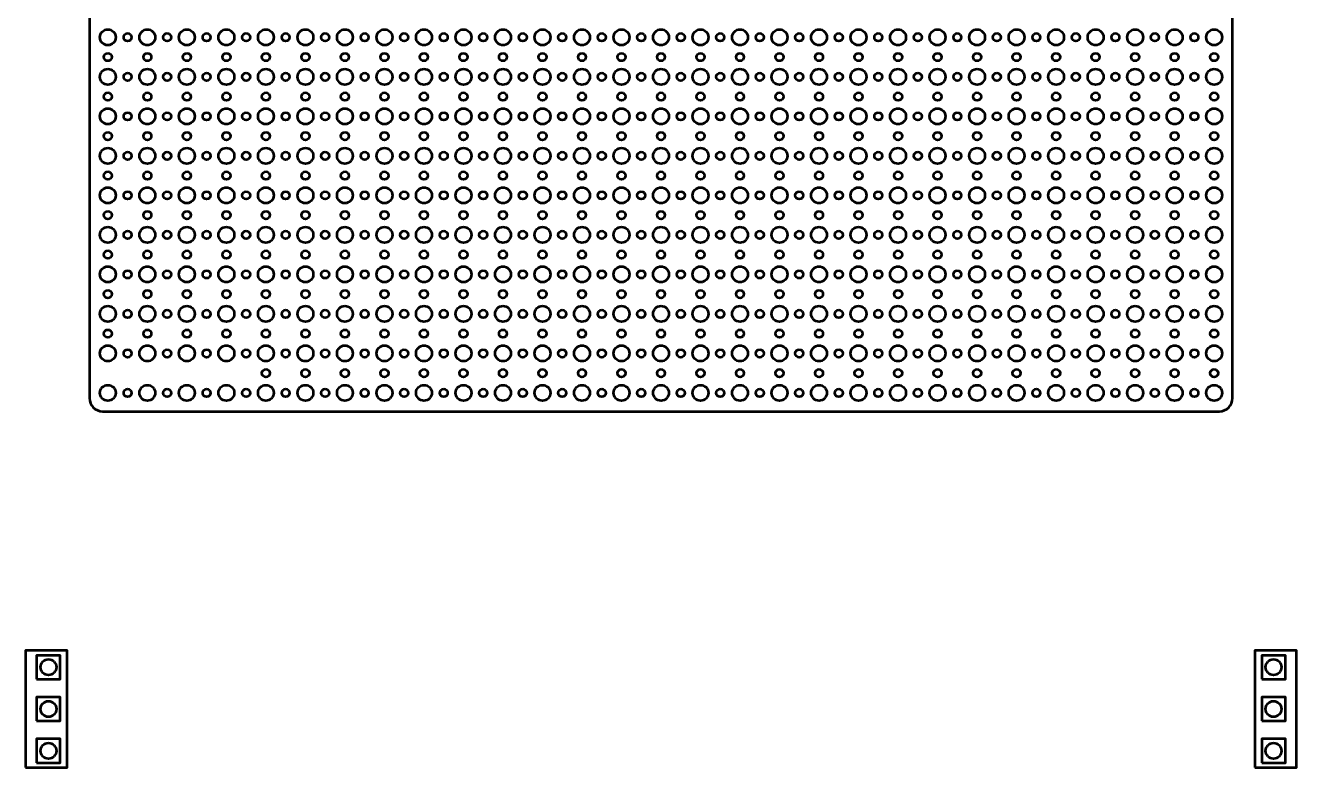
# Model space of a CAD drawing. Header units: centimetres. Extents: x -60 to 64, y -83 to 107.
# Drawn here: x -24.13 to 24.13, y -26.22 to 1.95 of the extents above; entities that cross this region are included whole.
import ezdxf

# ---------------------------------------------------------------- set-up
doc = ezdxf.new("R2010")
doc.units = ezdxf.units.CM
doc.header["$MEASUREMENT"] = 0
doc.layers.add('Layer 1', color=7, linetype='Continuous')

msp = doc.modelspace()

# ---------------------------------------------------------------- linework, layer by layer
at = {"layer": 'Layer 1', "lineweight": 53}
for points in [[(-24.12999, -26.2225), (-22.54249, -26.2225), (-22.54249, -21.7775), (-24.12999, -21.7775), (-24.12999, -26.2225)], [(-23.70598, -22.8625), (-22.80598, -22.8625), (-22.80598, -21.9625), (-23.70598, -21.9625), (-23.70598, -22.8625)], [(22.54249, -26.2225), (24.12999, -26.2225), (24.12999, -21.7775), (22.54249, -21.7775), (22.54249, -26.2225)], [(22.80602, -22.8625), (23.70602, -22.8625), (23.70602, -21.9625), (22.80602, -21.9625), (22.80602, -22.8625)], [(-23.70598, -24.45), (-22.80598, -24.45), (-22.80598, -23.55), (-23.70598, -23.55), (-23.70598, -24.45)], [(22.80602, -24.45), (23.70602, -24.45), (23.70602, -23.55), (22.80602, -23.55), (22.80602, -24.45)], [(-23.70598, -26.0375), (-22.80598, -26.0375), (-22.80598, -25.1375), (-23.70598, -25.1375), (-23.70598, -26.0375)], [(22.80602, -26.0375), (23.70602, -26.0375), (23.70602, -25.1375), (22.80602, -25.1375), (22.80602, -26.0375)]]:
    msp.add_lwpolyline(points, close=True, dxfattribs=at)
for centre, major_axis in [((-20.99999, 1.49999), (0, 0.30001)), ((-20.25, 1.5), (0, 0.15)), ((-19.49999, 1.49999), (0, 0.30001)), ((-18.75, 1.5), (0, 0.15)), ((-17.99999, 1.49999), (0, 0.30001)), ((-17.25, 1.5), (0, 0.15)), ((-16.49999, 1.49999), (0, 0.30001)), ((-15.75, 1.5), (0, 0.15)), ((-14.99999, 1.49999), (0, 0.30001)), ((-14.25, 1.5), (0, 0.15)), ((-13.49999, 1.49999), (0, 0.30001)), ((-12.75, 1.5), (0, 0.15)), ((-11.99999, 1.49999), (0, 0.30001)), ((-11.25, 1.5), (0, 0.15)), ((-10.49999, 1.49999), (0, 0.30001)), ((-9.75, 1.5), (0, 0.15)), ((-8.99999, 1.49999), (0, 0.30001)), ((-8.25, 1.5), (0, 0.15)), ((-7.49999, 1.49999), (0, 0.30001)), ((-6.75, 1.5), (0, 0.15)), ((-5.99999, 1.49999), (0, 0.30001)), ((-5.25, 1.5), (0, 0.15)), ((-4.49999, 1.49999), (0, 0.30001)), ((-3.75, 1.5), (0, 0.15)), ((-2.99999, 1.49999), (0, 0.30001)), ((-2.25, 1.5), (0, 0.15)), ((-1.49999, 1.49999), (0, 0.30001)), ((-0.75, 1.5), (0, 0.15)), ((0.00001, 1.49999), (0, 0.30001)), ((0.75, 1.5), (0, 0.15)), ((1.50001, 1.49999), (0, 0.30001)), ((2.25, 1.5), (0, 0.15)), ((3.00001, 1.49999), (0, 0.30001)), ((3.75, 1.5), (0, 0.15)), ((4.50001, 1.49999), (0, 0.30001)), ((5.25, 1.5), (0, 0.15)), ((6.00001, 1.49999), (0, 0.30001)), ((6.75, 1.5), (0, 0.15)), ((7.50001, 1.49999), (0, 0.30001)), ((8.25, 1.5), (0, 0.15)), ((9.00001, 1.49999), (0, 0.30001)), ((9.75, 1.5), (0, 0.15)), ((10.50001, 1.49999), (0, 0.30001)), ((11.25, 1.5), (0, 0.15)), ((12.00001, 1.49999), (0, 0.30001)), ((12.75, 1.5), (0, 0.15)), ((13.50001, 1.49999), (0, 0.30001)), ((14.25, 1.5), (0, 0.15)), ((15.00001, 1.49999), (0, 0.30001)), ((15.75, 1.5), (0, 0.15)), ((16.50001, 1.49999), (0, 0.30001)), ((17.25, 1.5), (0, 0.15)), ((18.00001, 1.49999), (0, 0.30001)), ((18.75, 1.5), (0, 0.15)), ((19.50001, 1.49999), (0, 0.30001)), ((20.25, 1.5), (0, 0.15)), ((21.00001, 1.49999), (0, 0.30001)), ((-21, 0.75), (0, 0.15)), ((-19.5, 0.75), (0, 0.15)), ((-18, 0.75), (0, 0.15)), ((-16.5, 0.75), (0, 0.15)), ((-15, 0.75), (0, 0.15)), ((-13.5, 0.75), (0, 0.15)), ((-12, 0.75), (0, 0.15)), ((-10.5, 0.75), (0, 0.15)), ((-9, 0.75), (0, 0.15)), ((-7.5, 0.75), (0, 0.15)), ((-6, 0.75), (0, 0.15)), ((-4.5, 0.75), (0, 0.15)), ((-3, 0.75), (0, 0.15)), ((-1.5, 0.75), (0, 0.15)), ((0, 0.75), (0, 0.15)), ((1.5, 0.75), (0, 0.15)), ((3, 0.75), (0, 0.15)), ((4.5, 0.75), (0, 0.15)), ((6, 0.75), (0, 0.15)), ((7.5, 0.75), (0, 0.15)), ((9, 0.75), (0, 0.15)), ((10.5, 0.75), (0, 0.15)), ((12, 0.75), (0, 0.15)), ((13.5, 0.75), (0, 0.15)), ((15, 0.75), (0, 0.15)), ((16.5, 0.75), (0, 0.15)), ((18, 0.75), (0, 0.15)), ((19.5, 0.75), (0, 0.15)), ((21, 0.75), (0, 0.15)), ((-20.99999, -0.00001), (0, 0.30001)), ((-20.25, 0), (0, 0.15)), ((-19.49999, -0.00001), (0, 0.30001)), ((-18.75, 0), (0, 0.15)), ((-17.99999, -0.00001), (0, 0.30001)), ((-17.25, 0), (0, 0.15)), ((-16.49999, -0.00001), (0, 0.30001)), ((-15.75, 0), (0, 0.15)), ((-14.99999, -0.00001), (0, 0.30001)), ((-14.25, 0), (0, 0.15)), ((-13.49999, -0.00001), (0, 0.30001)), ((-12.75, 0), (0, 0.15)), ((-11.99999, -0.00001), (0, 0.30001)), ((-11.25, 0), (0, 0.15)), ((-10.49999, -0.00001), (0, 0.30001)), ((-9.75, 0), (0, 0.15)), ((-8.99999, -0.00001), (0, 0.30001)), ((-8.25, 0), (0, 0.15)), ((-7.49999, -0.00001), (0, 0.30001)), ((-6.75, 0), (0, 0.15)), ((-5.99999, -0.00001), (0, 0.30001)), ((-5.25, 0), (0, 0.15)), ((-4.49999, -0.00001), (0, 0.30001)), ((-3.75, 0), (0, 0.15)), ((-2.99999, -0.00001), (0, 0.30001)), ((-2.25, 0), (0, 0.15)), ((-1.49999, -0.00001), (0, 0.30001)), ((-0.75, 0), (0, 0.15)), ((0.00001, -0.00001), (0, 0.30001)), ((0.75, 0), (0, 0.15)), ((1.50001, -0.00001), (0, 0.30001)), ((2.25, 0), (0, 0.15)), ((3.00001, -0.00001), (0, 0.30001)), ((3.75, 0), (0, 0.15)), ((4.50001, -0.00001), (0, 0.30001)), ((5.25, 0), (0, 0.15)), ((6.00001, -0.00001), (0, 0.30001)), ((6.75, 0), (0, 0.15)), ((7.50001, -0.00001), (0, 0.30001)), ((8.25, 0), (0, 0.15)), ((9.00001, -0.00001), (0, 0.30001)), ((9.75, 0), (0, 0.15)), ((10.50001, -0.00001), (0, 0.30001)), ((11.25, 0), (0, 0.15)), ((12.00001, -0.00001), (0, 0.30001)), ((12.75, 0), (0, 0.15)), ((13.50001, -0.00001), (0, 0.30001)), ((14.25, 0), (0, 0.15)), ((15.00001, -0.00001), (0, 0.30001)), ((15.75, 0), (0, 0.15)), ((16.50001, -0.00001), (0, 0.30001)), ((17.25, 0), (0, 0.15)), ((18.00001, -0.00001), (0, 0.30001)), ((18.75, 0), (0, 0.15)), ((19.50001, -0.00001), (0, 0.30001)), ((20.25, 0), (0, 0.15)), ((21.00001, -0.00001), (0, 0.30001)), ((-21, -0.75), (0, 0.15)), ((-19.5, -0.75), (0, 0.15)), ((-18, -0.75), (0, 0.15)), ((-16.5, -0.75), (0, 0.15)), ((-15, -0.75), (0, 0.15)), ((-13.5, -0.75), (0, 0.15)), ((-12, -0.75), (0, 0.15)), ((-10.5, -0.75), (0, 0.15)), ((-9, -0.75), (0, 0.15)), ((-7.5, -0.75), (0, 0.15)), ((-6, -0.75), (0, 0.15)), ((-4.5, -0.75), (0, 0.15)), ((-3, -0.75), (0, 0.15)), ((-1.5, -0.75), (0, 0.15)), ((0, -0.75), (0, 0.15)), ((1.5, -0.75), (0, 0.15)), ((3, -0.75), (0, 0.15)), ((4.5, -0.75), (0, 0.15)), ((6, -0.75), (0, 0.15)), ((7.5, -0.75), (0, 0.15)), ((9, -0.75), (0, 0.15)), ((10.5, -0.75), (0, 0.15)), ((12, -0.75), (0, 0.15)), ((13.5, -0.75), (0, 0.15)), ((15, -0.75), (0, 0.15)), ((16.5, -0.75), (0, 0.15)), ((18, -0.75), (0, 0.15)), ((19.5, -0.75), (0, 0.15)), ((21, -0.75), (0, 0.15)), ((-20.99999, -1.50001), (0, 0.30001)), ((-20.25, -1.5), (0, 0.15)), ((-19.49999, -1.50001), (0, 0.30001)), ((-18.75, -1.5), (0, 0.15)), ((-17.99999, -1.50001), (0, 0.30001)), ((-17.25, -1.5), (0, 0.15)), ((-16.49999, -1.50001), (0, 0.30001)), ((-15.75, -1.5), (0, 0.15)), ((-14.99999, -1.50001), (0, 0.30001)), ((-14.25, -1.5), (0, 0.15)), ((-13.49999, -1.50001), (0, 0.30001)), ((-12.75, -1.5), (0, 0.15)), ((-11.99999, -1.50001), (0, 0.30001)), ((-11.25, -1.5), (0, 0.15)), ((-10.49999, -1.50001), (0, 0.30001)), ((-9.75, -1.5), (0, 0.15)), ((-8.99999, -1.50001), (0, 0.30001)), ((-8.25, -1.5), (0, 0.15)), ((-7.49999, -1.50001), (0, 0.30001)), ((-6.75, -1.5), (0, 0.15)), ((-5.99999, -1.50001), (0, 0.30001)), ((-5.25, -1.5), (0, 0.15)), ((-4.49999, -1.50001), (0, 0.30001)), ((-3.75, -1.5), (0, 0.15)), ((-2.99999, -1.50001), (0, 0.30001)), ((-2.25, -1.5), (0, 0.15)), ((-1.49999, -1.50001), (0, 0.30001)), ((-0.75, -1.5), (0, 0.15)), ((0.00001, -1.50001), (0, 0.30001)), ((0.75, -1.5), (0, 0.15)), ((1.50001, -1.50001), (0, 0.30001)), ((2.25, -1.5), (0, 0.15)), ((3.00001, -1.50001), (0, 0.30001)), ((3.75, -1.5), (0, 0.15)), ((4.50001, -1.50001), (0, 0.30001)), ((5.25, -1.5), (0, 0.15)), ((6.00001, -1.50001), (0, 0.30001)), ((6.75, -1.5), (0, 0.15)), ((7.50001, -1.50001), (0, 0.30001)), ((8.25, -1.5), (0, 0.15)), ((9.00001, -1.50001), (0, 0.30001)), ((9.75, -1.5), (0, 0.15)), ((10.50001, -1.50001), (0, 0.30001)), ((11.25, -1.5), (0, 0.15)), ((12.00001, -1.50001), (0, 0.30001)), ((12.75, -1.5), (0, 0.15)), ((13.50001, -1.50001), (0, 0.30001)), ((14.25, -1.5), (0, 0.15)), ((15.00001, -1.50001), (0, 0.30001)), ((15.75, -1.5), (0, 0.15)), ((16.50001, -1.50001), (0, 0.30001)), ((17.25, -1.5), (0, 0.15)), ((18.00001, -1.50001), (0, 0.30001)), ((18.75, -1.5), (0, 0.15)), ((19.50001, -1.50001), (0, 0.30001)), ((20.25, -1.5), (0, 0.15)), ((21.00001, -1.50001), (0, 0.30001)), ((-21, -2.25), (0, 0.15)), ((-19.5, -2.25), (0, 0.15)), ((-18, -2.25), (0, 0.15)), ((-16.5, -2.25), (0, 0.15)), ((-15, -2.25), (0, 0.15)), ((-13.5, -2.25), (0, 0.15)), ((-12, -2.25), (0, 0.15)), ((-10.5, -2.25), (0, 0.15)), ((-9, -2.25), (0, 0.15)), ((-7.5, -2.25), (0, 0.15)), ((-6, -2.25), (0, 0.15)), ((-4.5, -2.25), (0, 0.15)), ((-3, -2.25), (0, 0.15)), ((-1.5, -2.25), (0, 0.15)), ((0, -2.25), (0, 0.15)), ((1.5, -2.25), (0, 0.15)), ((3, -2.25), (0, 0.15)), ((4.5, -2.25), (0, 0.15)), ((6, -2.25), (0, 0.15)), ((7.5, -2.25), (0, 0.15)), ((9, -2.25), (0, 0.15)), ((10.5, -2.25), (0, 0.15)), ((12, -2.25), (0, 0.15)), ((13.5, -2.25), (0, 0.15)), ((15, -2.25), (0, 0.15)), ((16.5, -2.25), (0, 0.15)), ((18, -2.25), (0, 0.15)), ((19.5, -2.25), (0, 0.15)), ((21, -2.25), (0, 0.15)), ((-20.99999, -3.00001), (0, 0.30001)), ((-20.25, -3), (0, 0.15)), ((-19.49999, -3.00001), (0, 0.30001)), ((-18.75, -3), (0, 0.15)), ((-17.99999, -3.00001), (0, 0.30001)), ((-17.25, -3), (0, 0.15)), ((-16.49999, -3.00001), (0, 0.30001)), ((-15.75, -3), (0, 0.15)), ((-14.99999, -3.00001), (0, 0.30001)), ((-14.25, -3), (0, 0.15)), ((-13.49999, -3.00001), (0, 0.30001)), ((-12.75, -3), (0, 0.15)), ((-11.99999, -3.00001), (0, 0.30001)), ((-11.25, -3), (0, 0.15)), ((-10.49999, -3.00001), (0, 0.30001)), ((-9.75, -3), (0, 0.15)), ((-8.99999, -3.00001), (0, 0.30001)), ((-8.25, -3), (0, 0.15)), ((-7.49999, -3.00001), (0, 0.30001)), ((-6.75, -3), (0, 0.15)), ((-5.99999, -3.00001), (0, 0.30001)), ((-5.25, -3), (0, 0.15)), ((-4.49999, -3.00001), (0, 0.30001)), ((-3.75, -3), (0, 0.15)), ((-2.99999, -3.00001), (0, 0.30001)), ((-2.25, -3), (0, 0.15)), ((-1.49999, -3.00001), (0, 0.30001)), ((-0.75, -3), (0, 0.15)), ((0.00001, -3.00001), (0, 0.30001)), ((0.75, -3), (0, 0.15)), ((1.50001, -3.00001), (0, 0.30001)), ((2.25, -3), (0, 0.15)), ((3.00001, -3.00001), (0, 0.30001)), ((3.75, -3), (0, 0.15)), ((4.50001, -3.00001), (0, 0.30001)), ((5.25, -3), (0, 0.15)), ((6.00001, -3.00001), (0, 0.30001)), ((6.75, -3), (0, 0.15)), ((7.50001, -3.00001), (0, 0.30001)), ((8.25, -3), (0, 0.15)), ((9.00001, -3.00001), (0, 0.30001)), ((9.75, -3), (0, 0.15)), ((10.50001, -3.00001), (0, 0.30001)), ((11.25, -3), (0, 0.15)), ((12.00001, -3.00001), (0, 0.30001)), ((12.75, -3), (0, 0.15)), ((13.50001, -3.00001), (0, 0.30001)), ((14.25, -3), (0, 0.15)), ((15.00001, -3.00001), (0, 0.30001)), ((15.75, -3), (0, 0.15)), ((16.50001, -3.00001), (0, 0.30001)), ((17.25, -3), (0, 0.15)), ((18.00001, -3.00001), (0, 0.30001)), ((18.75, -3), (0, 0.15)), ((19.50001, -3.00001), (0, 0.30001)), ((20.25, -3), (0, 0.15)), ((21.00001, -3.00001), (0, 0.30001)), ((-21, -3.75), (0, 0.15)), ((-19.5, -3.75), (0, 0.15)), ((-18, -3.75), (0, 0.15)), ((-16.5, -3.75), (0, 0.15)), ((-15, -3.75), (0, 0.15)), ((-13.5, -3.75), (0, 0.15)), ((-12, -3.75), (0, 0.15)), ((-10.5, -3.75), (0, 0.15)), ((-9, -3.75), (0, 0.15)), ((-7.5, -3.75), (0, 0.15)), ((-6, -3.75), (0, 0.15)), ((-4.5, -3.75), (0, 0.15)), ((-3, -3.75), (0, 0.15)), ((-1.5, -3.75), (0, 0.15)), ((0, -3.75), (0, 0.15)), ((1.5, -3.75), (0, 0.15)), ((3, -3.75), (0, 0.15)), ((4.5, -3.75), (0, 0.15)), ((6, -3.75), (0, 0.15)), ((7.5, -3.75), (0, 0.15)), ((9, -3.75), (0, 0.15)), ((10.5, -3.75), (0, 0.15)), ((12, -3.75), (0, 0.15)), ((13.5, -3.75), (0, 0.15)), ((15, -3.75), (0, 0.15)), ((16.5, -3.75), (0, 0.15)), ((18, -3.75), (0, 0.15)), ((19.5, -3.75), (0, 0.15)), ((21, -3.75), (0, 0.15)), ((-20.99999, -4.50001), (0, 0.30001)), ((-19.49999, -4.50001), (0, 0.30001)), ((-17.99999, -4.50001), (0, 0.30001)), ((-16.49999, -4.50001), (0, 0.30001)), ((-14.99999, -4.50001), (0, 0.30001)), ((-13.49999, -4.50001), (0, 0.30001)), ((-11.99999, -4.50001), (0, 0.30001)), ((-10.49999, -4.50001), (0, 0.30001)), ((-8.99999, -4.50001), (0, 0.30001)), ((-7.49999, -4.50001), (0, 0.30001)), ((-5.99999, -4.50001), (0, 0.30001)), ((-4.49999, -4.50001), (0, 0.30001)), ((-2.99999, -4.50001), (0, 0.30001)), ((-1.49999, -4.50001), (0, 0.30001)), ((0.00001, -4.50001), (0, 0.30001)), ((1.50001, -4.50001), (0, 0.30001)), ((3.00001, -4.50001), (0, 0.30001)), ((4.50001, -4.50001), (0, 0.30001)), ((6.00001, -4.50001), (0, 0.30001)), ((7.50001, -4.50001), (0, 0.30001)), ((9.00001, -4.50001), (0, 0.30001)), ((10.50001, -4.50001), (0, 0.30001)), ((12.00001, -4.50001), (0, 0.30001)), ((13.50001, -4.50001), (0, 0.30001)), ((15.00001, -4.50001), (0, 0.30001)), ((16.50001, -4.50001), (0, 0.30001)), ((18.00001, -4.50001), (0, 0.30001)), ((19.50001, -4.50001), (0, 0.30001)), ((21.00001, -4.50001), (0, 0.30001)), ((-20.25, -4.5), (0, 0.15)), ((-18.75, -4.5), (0, 0.15)), ((-17.25, -4.5), (0, 0.15)), ((-15.75, -4.5), (0, 0.15)), ((-14.25, -4.5), (0, 0.15)), ((-12.75, -4.5), (0, 0.15)), ((-11.25, -4.5), (0, 0.15)), ((-9.75, -4.5), (0, 0.15)), ((-8.25, -4.5), (0, 0.15)), ((-6.75, -4.5), (0, 0.15)), ((-5.25, -4.5), (0, 0.15)), ((-3.75, -4.5), (0, 0.15)), ((-2.25, -4.5), (0, 0.15)), ((-0.75, -4.5), (0, 0.15)), ((0.75, -4.5), (0, 0.15)), ((2.25, -4.5), (0, 0.15)), ((3.75, -4.5), (0, 0.15)), ((5.25, -4.5), (0, 0.15)), ((6.75, -4.5), (0, 0.15)), ((8.25, -4.5), (0, 0.15)), ((9.75, -4.5), (0, 0.15)), ((11.25, -4.5), (0, 0.15)), ((12.75, -4.5), (0, 0.15)), ((14.25, -4.5), (0, 0.15)), ((15.75, -4.5), (0, 0.15)), ((17.25, -4.5), (0, 0.15)), ((18.75, -4.5), (0, 0.15)), ((20.25, -4.5), (0, 0.15)), ((-21, -5.25), (0, 0.15)), ((-19.5, -5.25), (0, 0.15)), ((-18, -5.25), (0, 0.15)), ((-16.5, -5.25), (0, 0.15)), ((-15, -5.25), (0, 0.15)), ((-13.5, -5.25), (0, 0.15)), ((-12, -5.25), (0, 0.15)), ((-10.5, -5.25), (0, 0.15)), ((-9, -5.25), (0, 0.15)), ((-7.5, -5.25), (0, 0.15)), ((-6, -5.25), (0, 0.15)), ((-4.5, -5.25), (0, 0.15)), ((-3, -5.25), (0, 0.15)), ((-1.5, -5.25), (0, 0.15)), ((0, -5.25), (0, 0.15)), ((1.5, -5.25), (0, 0.15)), ((3, -5.25), (0, 0.15)), ((4.5, -5.25), (0, 0.15)), ((6, -5.25), (0, 0.15)), ((7.5, -5.25), (0, 0.15)), ((9, -5.25), (0, 0.15)), ((10.5, -5.25), (0, 0.15)), ((12, -5.25), (0, 0.15)), ((13.5, -5.25), (0, 0.15)), ((15, -5.25), (0, 0.15)), ((16.5, -5.25), (0, 0.15)), ((18, -5.25), (0, 0.15)), ((19.5, -5.25), (0, 0.15)), ((21, -5.25), (0, 0.15)), ((-20.99999, -6.00001), (0, 0.30001)), ((-19.49999, -6.00001), (0, 0.30001)), ((-17.99999, -6.00001), (0, 0.30001)), ((-16.49999, -6.00001), (0, 0.30001)), ((-14.99999, -6.00001), (0, 0.30001)), ((-13.49999, -6.00001), (0, 0.30001)), ((-11.99999, -6.00001), (0, 0.30001)), ((-10.49999, -6.00001), (0, 0.30001)), ((-8.99999, -6.00001), (0, 0.30001)), ((-7.49999, -6.00001), (0, 0.30001)), ((-5.99999, -6.00001), (0, 0.30001)), ((-4.49999, -6.00001), (0, 0.30001)), ((-2.99999, -6.00001), (0, 0.30001)), ((-1.49999, -6.00001), (0, 0.30001)), ((0.00001, -6.00001), (0, 0.30001)), ((1.50001, -6.00001), (0, 0.30001)), ((3.00001, -6.00001), (0, 0.30001)), ((4.50001, -6.00001), (0, 0.30001)), ((6.00001, -6.00001), (0, 0.30001)), ((7.50001, -6.00001), (0, 0.30001)), ((9.00001, -6.00001), (0, 0.30001)), ((10.50001, -6.00001), (0, 0.30001)), ((12.00001, -6.00001), (0, 0.30001)), ((13.50001, -6.00001), (0, 0.30001)), ((15.00001, -6.00001), (0, 0.30001)), ((16.50001, -6.00001), (0, 0.30001)), ((18.00001, -6.00001), (0, 0.30001)), ((19.50001, -6.00001), (0, 0.30001)), ((21.00001, -6.00001), (0, 0.30001)), ((-20.25, -6), (0, 0.15)), ((-18.75, -6), (0, 0.15)), ((-17.25, -6), (0, 0.15)), ((-15.75, -6), (0, 0.15)), ((-14.25, -6), (0, 0.15)), ((-12.75, -6), (0, 0.15)), ((-11.25, -6), (0, 0.15)), ((-9.75, -6), (0, 0.15)), ((-8.25, -6), (0, 0.15)), ((-6.75, -6), (0, 0.15)), ((-5.25, -6), (0, 0.15)), ((-3.75, -6), (0, 0.15)), ((-2.25, -6), (0, 0.15)), ((-0.75, -6), (0, 0.15)), ((0.75, -6), (0, 0.15)), ((2.25, -6), (0, 0.15)), ((3.75, -6), (0, 0.15)), ((5.25, -6), (0, 0.15)), ((6.75, -6), (0, 0.15)), ((8.25, -6), (0, 0.15)), ((9.75, -6), (0, 0.15)), ((11.25, -6), (0, 0.15)), ((12.75, -6), (0, 0.15)), ((14.25, -6), (0, 0.15)), ((15.75, -6), (0, 0.15)), ((17.25, -6), (0, 0.15)), ((18.75, -6), (0, 0.15)), ((20.25, -6), (0, 0.15)), ((-21, -6.75), (0, 0.15)), ((-19.5, -6.75), (0, 0.15)), ((-18, -6.75), (0, 0.15)), ((-16.5, -6.75), (0, 0.15)), ((-15, -6.75), (0, 0.15)), ((-13.5, -6.75), (0, 0.15)), ((-12, -6.75), (0, 0.15)), ((-10.5, -6.75), (0, 0.15)), ((-9, -6.75), (0, 0.15)), ((-7.5, -6.75), (0, 0.15)), ((-6, -6.75), (0, 0.15)), ((-4.5, -6.75), (0, 0.15)), ((-3, -6.75), (0, 0.15)), ((-1.5, -6.75), (0, 0.15)), ((0, -6.75), (0, 0.15)), ((1.5, -6.75), (0, 0.15)), ((3, -6.75), (0, 0.15)), ((4.5, -6.75), (0, 0.15)), ((6, -6.75), (0, 0.15)), ((7.5, -6.75), (0, 0.15)), ((9, -6.75), (0, 0.15)), ((10.5, -6.75), (0, 0.15)), ((12, -6.75), (0, 0.15)), ((13.5, -6.75), (0, 0.15)), ((15, -6.75), (0, 0.15)), ((16.5, -6.75), (0, 0.15)), ((18, -6.75), (0, 0.15)), ((19.5, -6.75), (0, 0.15)), ((21, -6.75), (0, 0.15)), ((-20.99999, -7.50001), (0, 0.30001)), ((-19.49999, -7.50001), (0, 0.30001)), ((-17.99999, -7.50001), (0, 0.30001)), ((-16.49999, -7.50001), (0, 0.30001)), ((-14.99999, -7.50001), (0, 0.30001)), ((-13.49999, -7.50001), (0, 0.30001)), ((-11.99999, -7.50001), (0, 0.30001)), ((-10.49999, -7.50001), (0, 0.30001)), ((-8.99999, -7.50001), (0, 0.30001)), ((-7.49999, -7.50001), (0, 0.30001)), ((-5.99999, -7.50001), (0, 0.30001)), ((-4.49999, -7.50001), (0, 0.30001)), ((-2.99999, -7.50001), (0, 0.30001)), ((-1.49999, -7.50001), (0, 0.30001)), ((0.00001, -7.50001), (0, 0.30001)), ((1.50001, -7.50001), (0, 0.30001)), ((3.00001, -7.50001), (0, 0.30001)), ((4.50001, -7.50001), (0, 0.30001)), ((6.00001, -7.50001), (0, 0.30001)), ((7.50001, -7.50001), (0, 0.30001)), ((9.00001, -7.50001), (0, 0.30001)), ((10.50001, -7.50001), (0, 0.30001)), ((12.00001, -7.50001), (0, 0.30001)), ((13.50001, -7.50001), (0, 0.30001)), ((15.00001, -7.50001), (0, 0.30001)), ((16.50001, -7.50001), (0, 0.30001)), ((18.00001, -7.50001), (0, 0.30001)), ((19.50001, -7.50001), (0, 0.30001)), ((21.00001, -7.50001), (0, 0.30001)), ((-20.25, -7.5), (0, 0.15)), ((-18.75, -7.5), (0, 0.15)), ((-17.25, -7.5), (0, 0.15)), ((-15.75, -7.5), (0, 0.15)), ((-14.25, -7.5), (0, 0.15)), ((-12.75, -7.5), (0, 0.15)), ((-11.25, -7.5), (0, 0.15)), ((-9.75, -7.5), (0, 0.15)), ((-8.25, -7.5), (0, 0.15)), ((-6.75, -7.5), (0, 0.15)), ((-5.25, -7.5), (0, 0.15)), ((-3.75, -7.5), (0, 0.15)), ((-2.25, -7.5), (0, 0.15)), ((-0.75, -7.5), (0, 0.15)), ((0.75, -7.5), (0, 0.15)), ((2.25, -7.5), (0, 0.15)), ((3.75, -7.5), (0, 0.15)), ((5.25, -7.5), (0, 0.15)), ((6.75, -7.5), (0, 0.15)), ((8.25, -7.5), (0, 0.15)), ((9.75, -7.5), (0, 0.15)), ((11.25, -7.5), (0, 0.15)), ((12.75, -7.5), (0, 0.15)), ((14.25, -7.5), (0, 0.15)), ((15.75, -7.5), (0, 0.15)), ((17.25, -7.5), (0, 0.15)), ((18.75, -7.5), (0, 0.15)), ((20.25, -7.5), (0, 0.15)), ((-21, -8.25), (0, 0.15)), ((-19.5, -8.25), (0, 0.15)), ((-18, -8.25), (0, 0.15)), ((-16.5, -8.25), (0, 0.15)), ((-15, -8.25), (0, 0.15)), ((-13.5, -8.25), (0, 0.15)), ((-12, -8.25), (0, 0.15)), ((-10.5, -8.25), (0, 0.15)), ((-9, -8.25), (0, 0.15)), ((-7.5, -8.25), (0, 0.15)), ((-6, -8.25), (0, 0.15)), ((-4.5, -8.25), (0, 0.15)), ((-3, -8.25), (0, 0.15)), ((-1.5, -8.25), (0, 0.15)), ((0, -8.25), (0, 0.15)), ((1.5, -8.25), (0, 0.15)), ((3, -8.25), (0, 0.15)), ((4.5, -8.25), (0, 0.15)), ((6, -8.25), (0, 0.15)), ((7.5, -8.25), (0, 0.15)), ((9, -8.25), (0, 0.15)), ((10.5, -8.25), (0, 0.15)), ((12, -8.25), (0, 0.15)), ((13.5, -8.25), (0, 0.15)), ((15, -8.25), (0, 0.15)), ((16.5, -8.25), (0, 0.15)), ((18, -8.25), (0, 0.15)), ((19.5, -8.25), (0, 0.15)), ((21, -8.25), (0, 0.15)), ((-20.99999, -9.00001), (0, 0.30001)), ((-20.25, -9), (0, 0.15)), ((-19.49999, -9.00001), (0, 0.30001)), ((-18.75, -9), (0, 0.15)), ((-17.99999, -9.00001), (0, 0.30001)), ((-17.25, -9), (0, 0.15)), ((-16.49999, -9.00001), (0, 0.30001)), ((-15.75, -9), (0, 0.15)), ((-14.99999, -9.00001), (0, 0.30001)), ((-14.25, -9), (0, 0.15)), ((-13.49999, -9.00001), (0, 0.30001)), ((-12.75, -9), (0, 0.15)), ((-11.99999, -9.00001), (0, 0.30001)), ((-11.25, -9), (0, 0.15)), ((-10.49999, -9.00001), (0, 0.30001)), ((-9.75, -9), (0, 0.15)), ((-8.99999, -9.00001), (0, 0.30001)), ((-8.25, -9), (0, 0.15)), ((-7.49999, -9.00001), (0, 0.30001)), ((-6.75, -9), (0, 0.15)), ((-5.99999, -9.00001), (0, 0.30001)), ((-5.25, -9), (0, 0.15)), ((-4.49999, -9.00001), (0, 0.30001)), ((-3.75, -9), (0, 0.15)), ((-2.99999, -9.00001), (0, 0.30001)), ((-2.25, -9), (0, 0.15)), ((-1.49999, -9.00001), (0, 0.30001)), ((-0.75, -9), (0, 0.15)), ((0.00001, -9.00001), (0, 0.30001)), ((0.75, -9), (0, 0.15)), ((1.50001, -9.00001), (0, 0.30001)), ((2.25, -9), (0, 0.15)), ((3.00001, -9.00001), (0, 0.30001)), ((3.75, -9), (0, 0.15)), ((4.50001, -9.00001), (0, 0.30001)), ((5.25, -9), (0, 0.15)), ((6.00001, -9.00001), (0, 0.30001)), ((6.75, -9), (0, 0.15)), ((7.50001, -9.00001), (0, 0.30001)), ((8.25, -9), (0, 0.15)), ((9.00001, -9.00001), (0, 0.30001)), ((9.75, -9), (0, 0.15)), ((10.50001, -9.00001), (0, 0.30001)), ((11.25, -9), (0, 0.15)), ((12.00001, -9.00001), (0, 0.30001)), ((12.75, -9), (0, 0.15)), ((13.50001, -9.00001), (0, 0.30001)), ((14.25, -9), (0, 0.15)), ((15.00001, -9.00001), (0, 0.30001)), ((15.75, -9), (0, 0.15)), ((16.50001, -9.00001), (0, 0.30001)), ((17.25, -9), (0, 0.15)), ((18.00001, -9.00001), (0, 0.30001)), ((18.75, -9), (0, 0.15)), ((19.50001, -9.00001), (0, 0.30001)), ((20.25, -9), (0, 0.15)), ((21.00001, -9.00001), (0, 0.30001)), ((-21, -9.75), (0, 0.15)), ((-19.5, -9.75), (0, 0.15)), ((-18, -9.75), (0, 0.15)), ((-16.5, -9.75), (0, 0.15)), ((-15, -9.75), (0, 0.15)), ((-13.5, -9.75), (0, 0.15)), ((-12, -9.75), (0, 0.15)), ((-10.5, -9.75), (0, 0.15)), ((-9, -9.75), (0, 0.15)), ((-7.5, -9.75), (0, 0.15)), ((-6, -9.75), (0, 0.15)), ((-4.5, -9.75), (0, 0.15)), ((-3, -9.75), (0, 0.15)), ((-1.5, -9.75), (0, 0.15)), ((0, -9.75), (0, 0.15)), ((1.5, -9.75), (0, 0.15)), ((3, -9.75), (0, 0.15)), ((4.5, -9.75), (0, 0.15)), ((6, -9.75), (0, 0.15)), ((7.5, -9.75), (0, 0.15)), ((9, -9.75), (0, 0.15)), ((10.5, -9.75), (0, 0.15)), ((12, -9.75), (0, 0.15)), ((13.5, -9.75), (0, 0.15)), ((15, -9.75), (0, 0.15)), ((16.5, -9.75), (0, 0.15)), ((18, -9.75), (0, 0.15)), ((19.5, -9.75), (0, 0.15)), ((21, -9.75), (0, 0.15)), ((-20.99999, -10.50001), (0, 0.30001)), ((-20.25, -10.5), (0, 0.15)), ((-19.49999, -10.50001), (0, 0.30001)), ((-18.75, -10.5), (0, 0.15)), ((-17.99999, -10.50001), (0, 0.30001)), ((-17.25, -10.5), (0, 0.15)), ((-16.49999, -10.50001), (0, 0.30001)), ((-15.75, -10.5), (0, 0.15)), ((-14.99999, -10.50001), (0, 0.30001)), ((-14.25, -10.5), (0, 0.15)), ((-13.49999, -10.50001), (0, 0.30001)), ((-12.75, -10.5), (0, 0.15)), ((-11.99999, -10.50001), (0, 0.30001)), ((-11.25, -10.5), (0, 0.15)), ((-10.49999, -10.50001), (0, 0.30001)), ((-9.75, -10.5), (0, 0.15)), ((-8.99999, -10.50001), (0, 0.30001)), ((-8.25, -10.5), (0, 0.15)), ((-7.49999, -10.50001), (0, 0.30001)), ((-6.75, -10.5), (0, 0.15)), ((-5.99999, -10.50001), (0, 0.30001)), ((-5.25, -10.5), (0, 0.15)), ((-4.49999, -10.50001), (0, 0.30001)), ((-3.75, -10.5), (0, 0.15)), ((-2.99999, -10.50001), (0, 0.30001)), ((-2.25, -10.5), (0, 0.15)), ((-1.49999, -10.50001), (0, 0.30001)), ((-0.75, -10.5), (0, 0.15)), ((0.00001, -10.50001), (0, 0.30001)), ((0.75, -10.5), (0, 0.15)), ((1.50001, -10.50001), (0, 0.30001)), ((2.25, -10.5), (0, 0.15)), ((3.00001, -10.50001), (0, 0.30001)), ((3.75, -10.5), (0, 0.15)), ((4.50001, -10.50001), (0, 0.30001)), ((5.25, -10.5), (0, 0.15)), ((6.00001, -10.50001), (0, 0.30001)), ((6.75, -10.5), (0, 0.15)), ((7.50001, -10.50001), (0, 0.30001)), ((8.25, -10.5), (0, 0.15)), ((9.00001, -10.50001), (0, 0.30001)), ((9.75, -10.5), (0, 0.15)), ((10.50001, -10.50001), (0, 0.30001)), ((11.25, -10.5), (0, 0.15)), ((12.00001, -10.50001), (0, 0.30001)), ((12.75, -10.5), (0, 0.15)), ((13.50001, -10.50001), (0, 0.30001)), ((14.25, -10.5), (0, 0.15)), ((15.00001, -10.50001), (0, 0.30001)), ((15.75, -10.5), (0, 0.15)), ((16.50001, -10.50001), (0, 0.30001)), ((17.25, -10.5), (0, 0.15)), ((18.00001, -10.50001), (0, 0.30001)), ((18.75, -10.5), (0, 0.15)), ((19.50001, -10.50001), (0, 0.30001)), ((20.25, -10.5), (0, 0.15)), ((21.00001, -10.50001), (0, 0.30001)), ((-15, -11.25), (0, 0.15)), ((-13.5, -11.25), (0, 0.15)), ((-12, -11.25), (0, 0.15)), ((-10.5, -11.25), (0, 0.15)), ((-9, -11.25), (0, 0.15)), ((-7.5, -11.25), (0, 0.15)), ((-6, -11.25), (0, 0.15)), ((-4.5, -11.25), (0, 0.15)), ((-3, -11.25), (0, 0.15)), ((-1.5, -11.25), (0, 0.15)), ((0, -11.25), (0, 0.15)), ((1.5, -11.25), (0, 0.15)), ((3, -11.25), (0, 0.15)), ((4.5, -11.25), (0, 0.15)), ((6, -11.25), (0, 0.15)), ((7.5, -11.25), (0, 0.15)), ((9, -11.25), (0, 0.15)), ((10.5, -11.25), (0, 0.15)), ((12, -11.25), (0, 0.15)), ((13.5, -11.25), (0, 0.15)), ((15, -11.25), (0, 0.15)), ((16.5, -11.25), (0, 0.15)), ((18, -11.25), (0, 0.15)), ((19.5, -11.25), (0, 0.15)), ((21, -11.25), (0, 0.15)), ((-20.99999, -12.00001), (0, 0.30001)), ((-20.25, -12), (0, 0.15)), ((-19.49999, -12.00001), (0, 0.30001)), ((-18.75, -12), (0, 0.15)), ((-17.99999, -12.00001), (0, 0.30001)), ((-17.25, -12), (0, 0.15)), ((-16.49999, -12.00001), (0, 0.30001)), ((-15.75, -12), (0, 0.15)), ((-14.99999, -12.00001), (0, 0.30001)), ((-14.25, -12), (0, 0.15)), ((-13.49999, -12.00001), (0, 0.30001)), ((-12.75, -12), (0, 0.15)), ((-11.99999, -12.00001), (0, 0.30001)), ((-11.25, -12), (0, 0.15)), ((-10.49999, -12.00001), (0, 0.30001)), ((-9.75, -12), (0, 0.15)), ((-8.99999, -12.00001), (0, 0.30001)), ((-8.25, -12), (0, 0.15)), ((-7.49999, -12.00001), (0, 0.30001)), ((-6.75, -12), (0, 0.15)), ((-5.99999, -12.00001), (0, 0.30001)), ((-5.25, -12), (0, 0.15)), ((-4.49999, -12.00001), (0, 0.30001)), ((-3.75, -12), (0, 0.15)), ((-2.99999, -12.00001), (0, 0.30001)), ((-2.25, -12), (0, 0.15)), ((-1.49999, -12.00001), (0, 0.30001)), ((-0.75, -12), (0, 0.15)), ((0.00001, -12.00001), (0, 0.30001)), ((0.75, -12), (0, 0.15)), ((1.50001, -12.00001), (0, 0.30001)), ((2.25, -12), (0, 0.15)), ((3.00001, -12.00001), (0, 0.30001)), ((3.75, -12), (0, 0.15)), ((4.50001, -12.00001), (0, 0.30001)), ((5.25, -12), (0, 0.15)), ((6.00001, -12.00001), (0, 0.30001)), ((6.75, -12), (0, 0.15)), ((7.50001, -12.00001), (0, 0.30001)), ((8.25, -12), (0, 0.15)), ((9.00001, -12.00001), (0, 0.30001)), ((9.75, -12), (0, 0.15)), ((10.50001, -12.00001), (0, 0.30001)), ((11.25, -12), (0, 0.15)), ((12.00001, -12.00001), (0, 0.30001)), ((12.75, -12), (0, 0.15)), ((13.50001, -12.00001), (0, 0.30001)), ((14.25, -12), (0, 0.15)), ((15.00001, -12.00001), (0, 0.30001)), ((15.75, -12), (0, 0.15)), ((16.50001, -12.00001), (0, 0.30001)), ((17.25, -12), (0, 0.15)), ((18.00001, -12.00001), (0, 0.30001)), ((18.75, -12), (0, 0.15)), ((19.50001, -12.00001), (0, 0.30001)), ((20.25, -12), (0, 0.15)), ((21.00001, -12.00001), (0, 0.30001)), ((-23.25598, -22.4125), (0, 0.3)), ((23.25602, -22.4125), (0, 0.3)), ((-23.25598, -24), (0, 0.3)), ((23.25602, -24), (0, 0.3)), ((-23.25598, -25.5875), (0, 0.3)), ((23.25602, -25.5875), (0, 0.3))]:
    msp.add_ellipse(centre, major_axis=major_axis, ratio=1, dxfattribs=at)
msp.add_open_spline([(-21.7, -12.2), (-21.7, -12.2), (-21.7, 30.2), (-21.7, 30.2), (-21.7, 30.2), (-21.7, 30.47614), (-21.47614, 30.7), (-21.2, 30.7), (-21.2, 30.7), (-21.2, 30.7), (21.2, 30.7), (21.2, 30.7), (21.2, 30.7), (21.47614, 30.7), (21.7, 30.47614), (21.7, 30.2), (21.7, 30.2), (21.7, 30.2), (21.7, -12.2), (21.7, -12.2), (21.7, -12.2), (21.7, -12.47614), (21.47614, -12.7), (21.2, -12.7), (21.2, -12.7), (21.2, -12.7), (-21.2, -12.7), (-21.2, -12.7), (-21.2, -12.7), (-21.47614, -12.7), (-21.7, -12.47614), (-21.7, -12.2)], degree=3, knots=[0, 0, 0, 0, 0.11111111, 0.11111111, 0.11111111, 0.11111111, 0.22222222, 0.22222222, 0.22222222, 0.22222222, 0.33333333, 0.33333333, 0.33333333, 0.33333333, 0.44444444, 0.44444444, 0.44444444, 0.44444444, 0.55555556, 0.55555556, 0.55555556, 0.55555556, 0.66666667, 0.66666667, 0.66666667, 0.66666667, 0.77777778, 0.77777778, 0.77777778, 0.77777778, 1, 1, 1, 1], dxfattribs=at)

doc.saveas('drawing.dxf')
